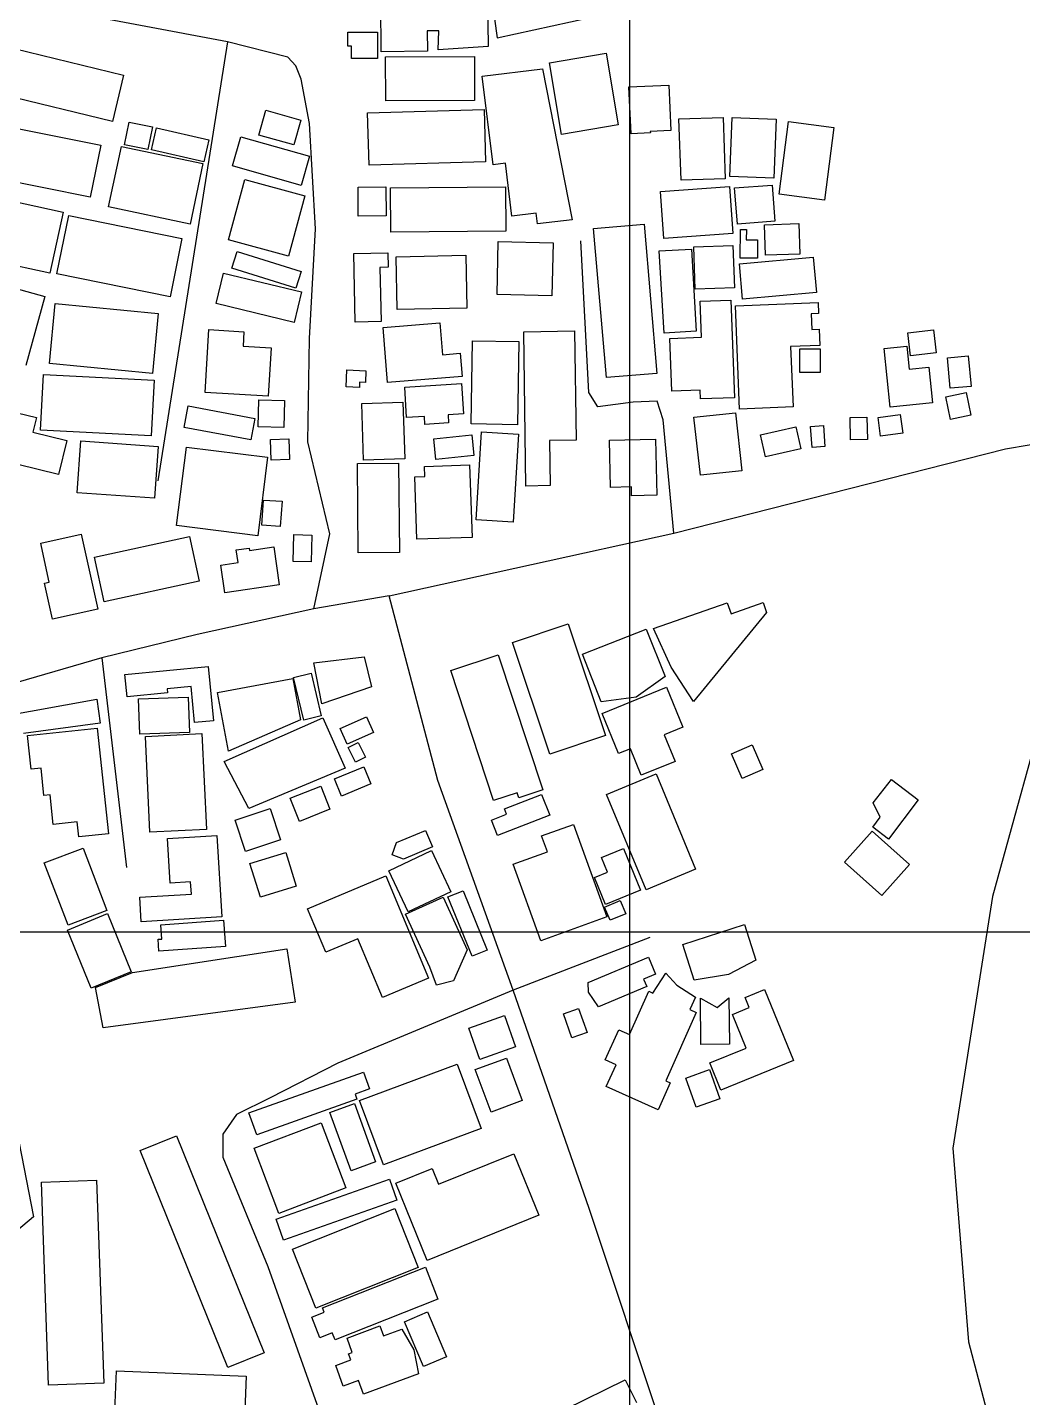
# Model space of a CAD drawing. Header units: metres. Extents: x 375284 to 378017, y 725251 to 730423.
# Drawn here: x 376480.4 to 376678, y 726907.6 to 727179.4 of the extents above; entities that cross this region are included whole.
import ezdxf

# ---------------------------------------------------------------- set-up
doc = ezdxf.new("R2010")
doc.units = ezdxf.units.M
for name, color, linetype in [('BUILDINGS', 7, 'Continuous'), ('GRID', 4, 'Continuous'), ('RIVERS', 5, 'Continuous'), ('ROADS', 8, 'Continuous')]:
    doc.layers.add(name, color=color, linetype=linetype)

msp = doc.modelspace()

# ---------------------------------------------------------------- linework, layer by layer
at = {"layer": 'BUILDINGS'}
for p, q in [((376572.35, 727186.98), (376573.71, 727177.34)), ((376571.75, 727184.8), (376571.92, 727175.64)), ((376550.68, 727174.61), (376550.57, 727183.96)), ((376573.71, 727177.34), (376591.91, 727181.33)), ((376562.1, 727178.77), (376559.82, 727178.74)), ((376559.82, 727178.74), (376559.86, 727174.73)), ((376562, 727174.99), (376562.1, 727178.77)), ((376544.07, 727178.48), (376549.97, 727178.48)), ((376544.07, 727175.72), (376544.07, 727178.48)), ((376549.97, 727178.48), (376549.97, 727173.26)), ((376477.82, 727175.23), (376499.54, 727169.93)), ((376544.81, 727175.72), (376544.07, 727175.72)), ((376544.81, 727173.26), (376544.81, 727175.72)), ((376549.97, 727173.26), (376544.81, 727173.26)), ((376559.86, 727174.73), (376550.68, 727174.61)), ((376551.52, 727173.57), (376569.18, 727173.64)), ((376551.57, 727164.87), (376551.52, 727173.57)), ((376571.92, 727175.64), (376562, 727174.99)), ((376569.18, 727173.64), (376569.21, 727164.93)), ((376584.07, 727172.43), (376595.31, 727174.33)), ((376595.31, 727174.33), (376597.72, 727160.09)), ((376570.75, 727169.75), (376582.69, 727171.19)), ((376582.69, 727171.19), (376588.58, 727141.28)), ((376586.49, 727158.19), (376584.07, 727172.43)), ((376499.54, 727169.93), (376497.3, 727160.78)), ((376572.92, 727152.18), (376570.75, 727169.75)), ((376599.86, 727167.62), (376607.77, 727167.99)), ((376607.77, 727167.99), (376608.2, 727158.98)), ((376497.3, 727160.78), (376475.58, 727166.08)), ((376600.31, 727158.31), (376599.86, 727167.62)), ((376526.4, 727158.05), (376527.79, 727163)), ((376527.79, 727163), (376534.69, 727161.05)), ((376547.98, 727162.5), (376571.13, 727163.14)), ((376548.27, 727152.09), (376547.98, 727162.5)), ((376569.21, 727164.93), (376551.57, 727164.87)), ((376571.13, 727163.14), (376571.41, 727152.73)), ((376471.92, 727160.68), (376494.99, 727156.05)), ((376499.72, 727156.12), (376500.62, 727160.64)), ((376500.62, 727160.64), (376505.28, 727159.71)), ((376505.28, 727159.71), (376504.38, 727155.19)), ((376534.69, 727161.05), (376533.31, 727156.12)), ((376597.72, 727160.09), (376586.49, 727158.19)), ((376609.79, 727161.27), (376618.53, 727161.57)), ((376610.21, 727149.09), (376609.79, 727161.27)), ((376618.53, 727161.57), (376618.94, 727149.39)), ((376619.86, 727149.85), (376620.32, 727161.57)), ((376620.32, 727161.57), (376629.09, 727161.24)), ((376629.09, 727161.24), (376628.65, 727149.52)), ((376629.65, 727146.35), (376631.52, 727160.75)), ((376631.52, 727160.75), (376640.52, 727159.59)), ((376640.52, 727159.59), (376638.65, 727145.18)), ((376505.08, 727155.12), (376506.07, 727159.49)), ((376506.07, 727159.49), (376516.45, 727157.14)), ((376516.45, 727157.14), (376515.46, 727152.77)), ((376521.16, 727151.98), (376522.79, 727157.73)), ((376522.79, 727157.73), (376536.42, 727153.85)), ((376533.31, 727156.12), (376526.4, 727158.05)), ((376604.11, 727158.5), (376600.31, 727158.31)), ((376608.2, 727158.98), (376604.1, 727158.79)), ((376604.1, 727158.79), (376604.11, 727158.5)), ((376494.99, 727156.05), (376492.92, 727145.72)), ((376496.56, 727143.81), (376499.09, 727155.82)), ((376499.09, 727155.82), (376515.29, 727152.41)), ((376504.38, 727155.19), (376499.72, 727156.12)), ((376515.46, 727152.77), (376505.08, 727155.12)), ((376515.29, 727152.41), (376512.75, 727140.38)), ((376534.77, 727148.09), (376521.16, 727151.98)), ((376536.42, 727153.85), (376534.77, 727148.09)), ((376571.41, 727152.73), (376548.27, 727152.09)), ((376575.32, 727152.49), (376572.92, 727152.18)), ((376576.63, 727141.98), (376575.32, 727152.49)), ((376492.92, 727145.72), (376469.85, 727150.35)), ((376520.33, 727137.28), (376523.62, 727149.26)), ((376523.62, 727149.26), (376535.53, 727145.99)), ((376618.94, 727149.39), (376610.21, 727149.09)), ((376628.65, 727149.52), (376619.86, 727149.85)), ((376467.89, 727147.02), (376487.53, 727142.76)), ((376535.53, 727145.99), (376532.24, 727134.01)), ((376546.08, 727147.72), (376551.6, 727147.77)), ((376546.13, 727141.98), (376546.08, 727147.72)), ((376551.6, 727147.77), (376551.65, 727142.02)), ((376552.5, 727147.61), (376575.35, 727147.8)), ((376552.57, 727138.79), (376552.5, 727147.61)), ((376575.35, 727147.8), (376575.41, 727138.97)), ((376606.09, 727146.87), (376619.83, 727147.88)), ((376606.78, 727137.56), (376606.09, 727146.87)), ((376619.83, 727147.88), (376620.51, 727138.57)), ((376620.84, 727147.58), (376628.3, 727148.14)), ((376621.38, 727140.41), (376620.84, 727147.58)), ((376628.3, 727148.14), (376628.84, 727140.97)), ((376638.65, 727145.18), (376629.65, 727146.35)), ((376512.75, 727140.38), (376496.56, 727143.81)), ((376487.53, 727142.76), (376484.9, 727130.65)), ((376486.3, 727130.56), (376488.64, 727142.09)), ((376488.64, 727142.09), (376511.1, 727137.54)), ((376551.65, 727142.02), (376546.13, 727141.98)), ((376581.41, 727142.57), (376576.63, 727141.98)), ((376581.68, 727140.43), (376581.41, 727142.57)), ((376588.58, 727141.28), (376581.68, 727140.43)), ((376628.84, 727140.97), (376621.38, 727140.41)), ((376575.41, 727138.97), (376552.57, 727138.79)), ((376592.85, 727139.56), (376602.89, 727140.41)), ((376595.37, 727109.94), (376592.85, 727139.56)), ((376602.89, 727140.41), (376605.41, 727110.79)), ((376620.51, 727138.57), (376606.78, 727137.56)), ((376621.96, 727133.67), (376621.99, 727139.35)), ((376621.99, 727139.35), (376623.17, 727139.34)), ((376623.17, 727139.34), (376623.15, 727137.27)), ((376626.78, 727140.26), (376633.59, 727140.51)), ((376626.99, 727134.22), (376626.78, 727140.26)), ((376633.59, 727140.51), (376633.8, 727134.47)), ((376511.1, 727137.54), (376508.78, 727126)), ((376532.24, 727134.01), (376520.33, 727137.28)), ((376573.68, 727126.46), (376573.92, 727136.94)), ((376573.92, 727136.94), (376584.79, 727136.68)), ((376584.79, 727136.68), (376584.53, 727126.2)), ((376605.87, 727135.07), (376612.25, 727135.44)), ((376612.25, 727135.44), (376613.21, 727119.13)), ((376612.71, 727135.89), (376620.5, 727136.19)), ((376613.03, 727127.48), (376612.71, 727135.89)), ((376620.5, 727136.19), (376620.82, 727127.78)), ((376623.15, 727137.27), (376625.37, 727137.26)), ((376625.37, 727137.26), (376625.35, 727133.65)), ((376484.9, 727130.65), (376465.26, 727134.91)), ((376521, 727131.68), (376522.05, 727135)), ((376522.05, 727135), (376534.77, 727131.01)), ((376545.22, 727134.55), (376552.01, 727134.7)), ((376545.52, 727120.95), (376545.22, 727134.55)), ((376552.01, 727134.7), (376552.08, 727131.85)), ((376553.62, 727133.92), (376567.47, 727134.21)), ((376553.85, 727123.43), (376553.62, 727133.92)), ((376567.47, 727134.21), (376567.69, 727123.73)), ((376606.83, 727118.76), (376605.87, 727135.07)), ((376621.77, 727132.54), (376636.44, 727133.87)), ((376622.41, 727125.52), (376621.77, 727132.54)), ((376625.35, 727133.65), (376621.96, 727133.67)), ((376633.8, 727134.47), (376626.99, 727134.22)), ((376636.44, 727133.87), (376637.08, 727126.86)), ((376508.78, 727126), (376486.3, 727130.56)), ((376517.94, 727124.63), (376519.4, 727130.67)), ((376519.4, 727130.67), (376534.85, 727126.94)), ((376533.74, 727127.69), (376521, 727131.68)), ((376534.77, 727131.01), (376533.74, 727127.69)), ((376552.08, 727131.85), (376550.41, 727131.8)), ((376550.41, 727131.8), (376550.65, 727121.06)), ((376476.78, 727128.03), (376483.92, 727126.05)), ((376620.82, 727127.78), (376613.03, 727127.48)), ((376483.92, 727126.05), (376480.15, 727112.37)), ((376484.82, 727112.72), (376485.96, 727124.62)), ((376485.96, 727124.62), (376506.41, 727122.68)), ((376533.39, 727120.9), (376517.94, 727124.63)), ((376534.85, 727126.94), (376533.39, 727120.9)), ((376584.53, 727126.2), (376573.68, 727126.46)), ((376614.01, 727125.11), (376620.1, 727125.33)), ((376614.28, 727117.94), (376614.01, 727125.11)), ((376620.1, 727125.33), (376620.8, 727105.96)), ((376620.99, 727124.17), (376637.42, 727124.84)), ((376637.08, 727126.86), (376622.41, 727125.52)), ((376637.42, 727124.84), (376637.51, 727122.64)), ((376506.41, 727122.68), (376505.28, 727110.78)), ((376567.69, 727123.73), (376553.85, 727123.43)), ((376621.83, 727103.72), (376620.99, 727124.17)), ((376637.51, 727122.64), (376636.04, 727122.58)), ((376636.04, 727122.58), (376636.16, 727119.52)), ((376515.72, 727107.01), (376516.47, 727119.48)), ((376516.47, 727119.48), (376523.41, 727119.06)), ((376523.41, 727119.06), (376523.24, 727116.18)), ((376550.65, 727121.06), (376545.52, 727120.95)), ((376551.06, 727119.87), (376562.33, 727120.79)), ((376551.94, 727108.97), (376551.06, 727119.87)), ((376562.33, 727120.79), (376562.85, 727114.49)), ((376578.97, 727119.06), (376589.07, 727119.21)), ((376579.41, 727088.44), (376578.97, 727119.06)), ((376589.07, 727119.21), (376589.4, 727097.57)), ((376613.21, 727119.13), (376606.83, 727118.76)), ((376636.16, 727119.52), (376637.63, 727119.59)), ((376637.63, 727119.59), (376637.76, 727116.34)), ((376655.24, 727118.85), (376660.33, 727119.43)), ((376655.76, 727114.27), (376655.24, 727118.85)), ((376660.33, 727119.43), (376660.84, 727114.84)), ((376523.24, 727116.18), (376528.8, 727115.86)), ((376568.51, 727100.77), (376568.78, 727117.24)), ((376568.78, 727117.24), (376578.03, 727117.08)), ((376578.03, 727117.08), (376577.76, 727100.61)), ((376608, 727117.72), (376614.28, 727117.94)), ((376608.38, 727107.26), (376608, 727117.72)), ((376637.76, 727116.34), (376631.96, 727116.1)), ((376631.96, 727116.1), (376632.45, 727104.16)), ((376650.5, 727115.71), (376655, 727116.17)), ((376655, 727116.17), (376655.46, 727111.61)), ((376528.8, 727115.86), (376528.23, 727106.27)), ((376562.85, 727114.49), (376566.35, 727114.77)), ((376566.35, 727114.77), (376566.72, 727110.17)), ((376633.76, 727110.96), (376633.76, 727115.67)), ((376633.76, 727115.67), (376637.82, 727115.67)), ((376637.82, 727115.67), (376637.82, 727110.96)), ((376651.68, 727104.1), (376650.5, 727115.71)), ((376660.84, 727114.84), (376655.76, 727114.27)), ((376663.09, 727113.88), (376667.23, 727114.24)), ((376663.63, 727107.84), (376663.09, 727113.88)), ((376667.23, 727114.24), (376667.78, 727108.21)), ((376505.28, 727110.78), (376484.82, 727112.72)), ((376543.69, 727108.1), (376543.82, 727111.47)), ((376543.82, 727111.47), (376547.65, 727111.32)), ((376547.65, 727111.32), (376547.56, 727109.01)), ((376605.41, 727110.79), (376595.37, 727109.94)), ((376637.82, 727110.96), (376633.76, 727110.96)), ((376655.46, 727111.61), (376659.4, 727112.02)), ((376659.4, 727112.02), (376660.13, 727104.97)), ((376483.07, 727099.52), (376483.64, 727110.59)), ((376483.64, 727110.59), (376505.58, 727109.47)), ((376505.58, 727109.47), (376505.03, 727098.4)), ((376546.34, 727108), (376543.69, 727108.1)), ((376546.38, 727109.06), (376546.34, 727108)), ((376547.56, 727109.01), (376546.38, 727109.06)), ((376566.72, 727110.17), (376551.94, 727108.97)), ((376555.34, 727108.05), (376566.64, 727108.77)), ((376555.71, 727102.03), (376555.34, 727108.05)), ((376566.64, 727108.77), (376567.02, 727102.75)), ((376667.78, 727108.21), (376663.63, 727107.84)), ((376528.23, 727106.27), (376515.72, 727107.01)), ((376526.26, 727100.21), (376526.41, 727105.55)), ((376526.41, 727105.55), (376531.49, 727105.4)), ((376531.49, 727105.4), (376531.33, 727100.06)), ((376614.01, 727107.47), (376608.38, 727107.26)), ((376614.08, 727105.72), (376614.01, 727107.47)), ((376620.8, 727105.96), (376614.08, 727105.72)), ((376662.76, 727106.11), (376666.79, 727106.97)), ((376663.71, 727101.63), (376662.76, 727106.11)), ((376666.79, 727106.97), (376667.74, 727102.48)), ((376476.51, 727103.42), (376482.26, 727102.01)), ((376511.55, 727100.06), (376512.34, 727104.32)), ((376512.34, 727104.32), (376525.59, 727101.85)), ((376546.83, 727104.84), (376555, 727105.1)), ((376547.18, 727093.56), (376546.83, 727104.84)), ((376555, 727105.1), (376555.37, 727093.82)), ((376567.02, 727102.75), (376563.94, 727102.55)), ((376563.94, 727102.55), (376564.04, 727100.95)), ((376612.77, 727102.08), (376620.99, 727102.97)), ((376620.99, 727102.97), (376622.25, 727091.48)), ((376632.45, 727104.16), (376621.83, 727103.72)), ((376649.32, 727102.04), (376653.72, 727102.64)), ((376660.13, 727104.97), (376651.68, 727104.1)), ((376653.72, 727102.64), (376654.23, 727098.93)), ((376482.26, 727102.01), (376481.55, 727099.13)), ((376524.8, 727097.6), (376511.55, 727100.06)), ((376525.59, 727101.85), (376524.8, 727097.6)), ((376531.33, 727100.06), (376526.26, 727100.21)), ((376559.26, 727102.26), (376555.71, 727102.03)), ((376559.36, 727100.65), (376559.26, 727102.26)), ((376564.04, 727100.95), (376559.36, 727100.65)), ((376577.76, 727100.61), (376568.51, 727100.77)), ((376614.03, 727090.58), (376612.77, 727102.08)), ((376625.99, 727098.61), (376633, 727100.17)), ((376633, 727100.17), (376633.98, 727095.8)), ((376635.92, 727100.28), (376638.45, 727100.47)), ((376636.23, 727096.09), (376635.92, 727100.28)), ((376638.45, 727100.47), (376638.77, 727096.27)), ((376643.74, 727102.04), (376647.11, 727102.1)), ((376643.81, 727097.62), (376643.74, 727102.04)), ((376647.11, 727102.1), (376647.19, 727097.67)), ((376649.82, 727098.33), (376649.32, 727102.04)), ((376667.74, 727102.48), (376663.71, 727101.63)), ((376481.55, 727099.13), (376488.28, 727097.47)), ((376505.03, 727098.4), (376483.07, 727099.52)), ((376488.28, 727097.47), (376486.63, 727090.7)), ((376490.29, 727087.12), (376491.03, 727097.38)), ((376491.03, 727097.38), (376506.41, 727096.26)), ((376528.69, 727097.67), (376532.34, 727097.79)), ((376528.82, 727093.57), (376528.69, 727097.67)), ((376532.34, 727097.79), (376532.48, 727093.68)), ((376561.12, 727097.83), (376568.66, 727098.61)), ((376561.55, 727093.71), (376561.12, 727097.83)), ((376568.66, 727098.61), (376569.09, 727094.49)), ((376569.54, 727081.74), (376570.6, 727099.21)), ((376570.6, 727099.21), (376577.95, 727098.76)), ((376577.95, 727098.76), (376576.89, 727081.29)), ((376589.4, 727097.57), (376584.11, 727097.49)), ((376584.11, 727097.49), (376584.24, 727088.52)), ((376596.02, 727097.53), (376605.16, 727097.72)), ((376596.21, 727088.16), (376596.02, 727097.53)), ((376605.16, 727097.72), (376605.39, 727086.61)), ((376626.95, 727094.25), (376625.99, 727098.61)), ((376647.19, 727097.67), (376643.81, 727097.62)), ((376654.23, 727098.93), (376649.82, 727098.33)), ((376506.41, 727096.26), (376505.66, 727086)), ((376510.06, 727080.6), (376512.01, 727096.18)), ((376512.01, 727096.18), (376528.13, 727094.17)), ((376569.09, 727094.49), (376561.55, 727093.71)), ((376633.98, 727095.8), (376626.95, 727094.25)), ((376638.77, 727096.27), (376636.23, 727096.09)), ((376486.63, 727090.7), (376474.14, 727093.79)), ((376528.13, 727094.17), (376526.18, 727078.58)), ((376532.48, 727093.68), (376528.82, 727093.57)), ((376545.97, 727092.9), (376554.14, 727092.98)), ((376546.13, 727075.16), (376545.97, 727092.9)), ((376555.37, 727093.82), (376547.18, 727093.56)), ((376554.14, 727092.98), (376554.3, 727075.24)), ((376559.29, 727092.34), (376568.21, 727092.64)), ((376559.36, 727090.36), (376559.29, 727092.34)), ((376568.21, 727092.64), (376568.7, 727078.25)), ((376557.35, 727090.29), (376559.36, 727090.36)), ((376557.77, 727077.88), (376557.35, 727090.29)), ((376622.25, 727091.48), (376614.03, 727090.58)), ((376505.66, 727086), (376490.29, 727087.12)), ((376584.24, 727088.52), (376579.41, 727088.44)), ((376600.35, 727088.25), (376596.21, 727088.16)), ((376600.38, 727086.5), (376600.35, 727088.25)), ((376605.39, 727086.61), (376600.38, 727086.5)), ((376526.97, 727080.65), (376527.31, 727085.66)), ((376527.31, 727085.66), (376530.99, 727085.42)), ((376530.99, 727085.42), (376530.65, 727080.41)), ((376576.89, 727081.29), (376569.54, 727081.74)), ((376483.09, 727077.12), (376491.11, 727078.9)), ((376491.11, 727078.9), (376494.4, 727064.04)), ((376493.73, 727074.31), (376512.61, 727078.42)), ((376526.18, 727078.58), (376510.06, 727080.6)), ((376512.61, 727078.42), (376514.53, 727069.56)), ((376530.65, 727080.41), (376526.97, 727080.65)), ((376533.2, 727073.49), (376533.36, 727078.79)), ((376533.36, 727078.79), (376536.92, 727078.69)), ((376536.92, 727078.69), (376536.76, 727073.39)), ((376568.7, 727078.25), (376557.77, 727077.88)), ((376483.24, 727076.44), (376483.09, 727077.12)), ((376484.79, 727069.39), (376483.24, 727076.44)), ((376521.89, 727075.77), (376524.44, 727076.14)), ((376522.26, 727073.27), (376521.89, 727075.77)), ((376524.44, 727076.14), (376524.51, 727075.66)), ((376524.51, 727075.66), (376529.34, 727076.37)), ((376529.34, 727076.37), (376530.44, 727068.82)), ((376495.65, 727065.46), (376493.73, 727074.31)), ((376518.82, 727072.77), (376522.26, 727073.27)), ((376519.63, 727067.23), (376518.82, 727072.77)), ((376536.76, 727073.39), (376533.2, 727073.49)), ((376554.3, 727075.24), (376546.13, 727075.16)), ((376483.82, 727069.18), (376484.79, 727069.39)), ((376485.4, 727062.05), (376483.82, 727069.18)), ((376514.53, 727069.56), (376495.65, 727065.46)), ((376530.44, 727068.82), (376519.63, 727067.23)), ((376604.76, 727060.17), (376619.36, 727065.29)), ((376619.36, 727065.29), (376620.14, 727063.1)), ((376620.14, 727063.1), (376626.47, 727065.32)), ((376626.47, 727065.32), (376627.16, 727063.34)), ((376494.4, 727064.04), (376485.4, 727062.05)), ((376627.16, 727063.34), (376612.64, 727045.7)), ((376576.73, 727057.37), (376587.78, 727061.07)), ((376587.78, 727061.07), (376595.17, 727038.96)), ((376590.61, 727055.05), (376603.3, 727060.06)), ((376603.3, 727060.06), (376607.02, 727050.62)), ((376608.22, 727052.52), (376604.76, 727060.17)), ((376584.12, 727035.27), (376576.73, 727057.37)), ((376537.28, 727053.37), (376547.27, 727054.58)), ((376547.27, 727054.58), (376548.73, 727048.58)), ((376564.48, 727051.85), (376573.91, 727054.95)), ((376573.91, 727054.95), (376582.75, 727028.14)), ((376594.33, 727045.61), (376590.61, 727055.05)), ((376499.79, 727051.04), (376516.35, 727052.63)), ((376500.23, 727046.6), (376499.79, 727051.04)), ((376516.35, 727052.63), (376517.38, 727041.88)), ((376533.28, 727050.46), (376536.75, 727051.29)), ((376536.75, 727051.29), (376538.77, 727042.85)), ((376538.91, 727045.2), (376537.28, 727053.37)), ((376572.99, 727026.02), (376564.48, 727051.85)), ((376612.64, 727045.7), (376608.22, 727052.52)), ((376512.92, 727048.64), (376508.2, 727048.2)), ((376508.2, 727048.2), (376508.28, 727047.38)), ((376513.61, 727041.51), (376512.92, 727048.64)), ((376518.21, 727047.48), (376533.13, 727050.28)), ((376533.13, 727050.28), (376534.67, 727042.08)), ((376535.29, 727042.02), (376533.28, 727050.46)), ((376548.73, 727048.58), (376538.91, 727045.2)), ((376594.53, 727043.3), (376607.33, 727048.52)), ((376607.02, 727050.62), (376601.28, 727046.55)), ((376607.33, 727048.52), (376610.57, 727040.58)), ((376474.77, 727042.62), (376494.25, 727046.13)), ((376494.25, 727046.13), (376494.91, 727041.41)), ((376508.28, 727047.38), (376500.23, 727046.6)), ((376502.52, 727046.25), (376512.37, 727046.55)), ((376502.73, 727039.24), (376502.52, 727046.25)), ((376512.37, 727046.55), (376512.6, 727039.53)), ((376520.33, 727035.84), (376518.21, 727047.48)), ((376601.28, 727046.55), (376594.33, 727045.61)), ((376538.77, 727042.85), (376535.29, 727042.02)), ((376597.77, 727035.36), (376594.53, 727043.3)), ((376494.91, 727041.41), (376479.68, 727039.31)), ((376480.45, 727038.94), (376494.32, 727040.42)), ((376494.32, 727040.42), (376496.56, 727019.44)), ((376517.38, 727041.88), (376513.61, 727041.51)), ((376519.48, 727033.78), (376539.1, 727042.44)), ((376534.67, 727042.08), (376520.33, 727035.84)), ((376539.1, 727042.44), (376543.5, 727032.48)), ((376542.54, 727040.31), (376547.76, 727042.66)), ((376543.93, 727037.21), (376542.54, 727040.31)), ((376547.76, 727042.66), (376549.15, 727039.57)), ((376610.57, 727040.58), (376606.88, 727039.07)), ((376481.16, 727032.24), (376480.45, 727038.94)), ((376512.6, 727039.53), (376502.73, 727039.24)), ((376503.87, 727038.78), (376515.08, 727039.31)), ((376504.77, 727019.75), (376503.87, 727038.78)), ((376515.08, 727039.31), (376515.97, 727020.27)), ((376549.15, 727039.57), (376543.93, 727037.21)), ((376544.12, 727036.57), (376546.11, 727037.54)), ((376546.11, 727037.54), (376547.55, 727034.63)), ((376595.17, 727038.96), (376584.12, 727035.27)), ((376606.88, 727039.07), (376609.03, 727033.82)), ((376545.56, 727033.65), (376544.12, 727036.57)), ((376547.55, 727034.63), (376545.56, 727033.65)), ((376600.15, 727036.33), (376597.77, 727035.36)), ((376602.3, 727031.07), (376600.15, 727036.33)), ((376620.21, 727035.28), (376624.35, 727037.07)), ((376622.31, 727030.4), (376620.21, 727035.28)), ((376624.35, 727037.07), (376626.45, 727032.2)), ((376483.14, 727032.45), (376481.16, 727032.24)), ((376483.71, 727027.07), (376483.14, 727032.45)), ((376524.39, 727024.49), (376519.48, 727033.78)), ((376543.5, 727032.48), (376524.39, 727024.49)), ((376541.38, 727030.35), (376547.24, 727032.73)), ((376547.24, 727032.73), (376548.63, 727029.33)), ((376609.03, 727033.82), (376602.3, 727031.07)), ((376626.45, 727032.2), (376622.31, 727030.4)), ((376542.78, 727026.93), (376541.38, 727030.35)), ((376548.63, 727029.33), (376542.78, 727026.93)), ((376595.42, 727027.24), (376605.24, 727031.32)), ((376605.24, 727031.32), (376613.07, 727012.43)), ((376648.37, 727025.56), (376651.96, 727030.2)), ((376651.96, 727030.2), (376657.27, 727026.17)), ((376484.96, 727027.2), (376483.71, 727027.07)), ((376485.58, 727021.27), (376484.96, 727027.2)), ((376532.61, 727026.5), (376538.66, 727028.89)), ((376534.43, 727021.91), (376532.61, 727026.5)), ((376538.66, 727028.89), (376540.47, 727024.3)), ((376577.65, 727027.56), (376572.99, 727026.02)), ((376575.15, 727024.39), (376582.51, 727027.25)), ((376577.99, 727026.56), (376577.65, 727027.56)), ((376582.75, 727028.14), (376577.99, 727026.56)), ((376582.51, 727027.25), (376584.12, 727023.14)), ((376603.25, 727008.35), (376595.42, 727027.24)), ((376521.67, 727022.17), (376528.65, 727024.45)), ((376528.65, 727024.45), (376530.69, 727018.23)), ((376540.47, 727024.3), (376534.43, 727021.91)), ((376575.56, 727023.31), (376575.15, 727024.39)), ((376649.75, 727022.73), (376648.37, 727025.56)), ((376657.27, 727026.17), (376651.35, 727018.37)), ((376490.35, 727021.79), (376485.58, 727021.27)), ((376490.67, 727018.82), (376490.35, 727021.79)), ((376523.71, 727015.95), (376521.67, 727022.17)), ((376572.59, 727022.15), (376575.56, 727023.31)), ((376573.78, 727019.11), (376572.59, 727022.15)), ((376584.12, 727023.14), (376573.78, 727019.11)), ((376582.51, 727019.03), (376588.82, 727021.32)), ((376588.82, 727021.32), (376595.46, 727002.95)), ((376648.24, 727020.73), (376649.75, 727022.73)), ((376496.56, 727019.44), (376490.67, 727018.82)), ((376515.97, 727020.27), (376504.77, 727019.75)), ((376508.24, 727018.48), (376518.04, 727019.09)), ((376508.79, 727009.67), (376508.24, 727018.48)), ((376518.04, 727019.09), (376519.04, 727002.95)), ((376530.69, 727018.23), (376523.71, 727015.95)), ((376553.73, 727017.7), (376559.44, 727020.12)), ((376559.44, 727020.12), (376560.84, 727016.83)), ((376583.66, 727015.85), (376582.51, 727019.03)), ((376642.65, 727013.84), (376648.16, 727019.97)), ((376648.16, 727019.97), (376655.54, 727013.33)), ((376651.35, 727018.37), (376648.24, 727020.73)), ((376483.79, 727013.7), (376491.5, 727016.62)), ((376491.5, 727016.62), (376496.2, 727004.24)), ((376524.62, 727013.55), (376531.75, 727015.76)), ((376531.75, 727015.76), (376533.81, 727009.07)), ((376552.17, 727012.13), (376560.68, 727016.13)), ((376552.84, 727015.27), (376553.73, 727017.7)), ((376560.84, 727016.83), (376555.13, 727014.41)), ((376560.68, 727016.13), (376564.5, 727007.96)), ((376576.88, 727013.41), (376583.66, 727015.85)), ((376594.38, 727014.73), (376598.78, 727016.53)), ((376598.78, 727016.53), (376602.18, 727008.29)), ((376488.5, 727001.3), (376483.79, 727013.7)), ((376526.69, 727006.86), (376524.62, 727013.55)), ((376555.13, 727014.41), (376552.84, 727015.27)), ((376582.38, 726998.22), (376576.88, 727013.41)), ((376595.57, 727011.81), (376594.38, 727014.73)), ((376650.04, 727007.21), (376642.65, 727013.84)), ((376655.54, 727013.33), (376650.04, 727007.21)), ((376536.04, 727004.58), (376551.6, 727011.09)), ((376551.6, 727011.09), (376560.09, 726990.78)), ((376556, 727003.97), (376552.17, 727012.13)), ((376593, 727010.75), (376595.57, 727011.81)), ((376595.2, 727005.42), (376593, 727010.75)), ((376613.07, 727012.43), (376603.25, 727008.35)), ((376502.74, 727006.84), (376513.01, 727007.48)), ((376512.85, 727009.93), (376508.79, 727009.67)), ((376513.01, 727007.48), (376512.85, 727009.93)), ((376533.81, 727009.07), (376526.69, 727006.86)), ((376564.5, 727007.96), (376556, 727003.97)), ((376563.93, 727006.91), (376566.92, 727008.13)), ((376566.92, 727008.13), (376571.7, 726996.38)), ((376602.18, 727008.29), (376595.2, 727005.42)), ((376503.05, 727001.95), (376502.74, 727006.84)), ((376555.5, 727003.49), (376562.96, 727006.9)), ((376562.96, 727006.9), (376567.74, 726996.4)), ((376568.7, 726995.15), (376563.93, 727006.91)), ((376595.03, 727004.89), (376598.11, 727006.2)), ((376596.14, 727002.28), (376595.03, 727004.89)), ((376598.11, 727006.2), (376599.21, 727003.58)), ((376488.38, 727000.34), (376496.33, 727003.6)), ((376496.2, 727004.24), (376488.5, 727001.3)), ((376496.33, 727003.6), (376501.07, 726992.07)), ((376519.04, 727002.95), (376503.05, 727001.95)), ((376506.93, 727001.38), (376519.4, 727002.28)), ((376519.4, 727002.28), (376519.77, 726997.11)), ((376539.66, 726995.93), (376536.04, 727004.58)), ((376560.3, 726992.99), (376555.5, 727003.49)), ((376595.46, 727002.95), (376582.38, 726998.22)), ((376599.21, 727003.58), (376596.14, 727002.28)), ((376493.12, 726988.8), (376488.38, 727000.34)), ((376507.13, 726998.57), (376506.93, 727001.38)), ((376610.54, 726997.51), (376622.78, 727001.46)), ((376622.78, 727001.46), (376625.07, 726994.37)), ((376501.33, 726991.9), (376531.93, 726996.62)), ((376506.37, 726998.52), (376507.13, 726998.57)), ((376506.54, 726996.17), (376506.37, 726998.52)), ((376519.77, 726997.11), (376506.54, 726996.17)), ((376531.93, 726996.62), (376533.57, 726986.02)), ((376546.04, 726998.59), (376539.66, 726995.93)), ((376550.9, 726986.95), (376546.04, 726998.59)), ((376612.83, 726990.41), (376610.54, 726997.51)), ((376567.74, 726996.4), (376565.01, 726990.3)), ((376571.7, 726996.38), (376568.7, 726995.15)), ((376591.78, 726989.94), (376603.73, 726995)), ((376603.73, 726995), (376605.16, 726991.61)), ((376625.07, 726994.37), (376619.64, 726991.53)), ((376501.07, 726992.07), (376493.12, 726988.8)), ((376493.98, 726988.92), (376501.33, 726991.9)), ((376561.68, 726989.44), (376560.3, 726992.99)), ((376605.16, 726991.61), (376602.75, 726990.59)), ((376604.59, 726987.84), (376607.17, 726991.77)), ((376607.17, 726991.77), (376609.34, 726989.44)), ((376619.64, 726991.53), (376612.83, 726990.41)), ((376495.48, 726980.94), (376493.98, 726988.92)), ((376560.09, 726990.78), (376550.9, 726986.95)), ((376565.01, 726990.3), (376561.68, 726989.44)), ((376591.8, 726988.03), (376591.78, 726989.94)), ((376603.38, 726989.14), (376593.82, 726985.11)), ((376602.75, 726990.59), (376603.38, 726989.14)), ((376609.34, 726989.44), (376613.05, 726987.06)), ((376622.93, 726986.99), (376626.78, 726988.54)), ((376626.78, 726988.54), (376632.49, 726974.44)), ((376473.12, 726987.06), (376481.64, 726943.47)), ((376533.57, 726986.02), (376495.48, 726980.94)), ((376593.82, 726985.11), (376591.8, 726988.03)), ((376599.96, 726979.61), (376603.8, 726988.2)), ((376603.8, 726988.2), (376604.59, 726987.84)), ((376613.05, 726987.06), (376611.93, 726984.57)), ((376614.04, 726986.83), (376617.4, 726985)), ((376614.12, 726977.64), (376614.04, 726986.83)), ((376617.4, 726985), (376619.71, 726986.87)), ((376619.71, 726986.87), (376619.79, 726977.7)), ((376623.74, 726984.97), (376622.93, 726986.99)), ((376568.08, 726980.89), (376575.16, 726983.39)), ((376575.16, 726983.39), (376577.36, 726977.17)), ((376586.86, 726983.76), (376589.86, 726984.81)), ((376588.54, 726978.99), (376586.86, 726983.76)), ((376589.86, 726984.81), (376591.54, 726980.04)), ((376613.21, 726983.99), (376607.15, 726970.45)), ((376611.93, 726984.57), (376613.21, 726983.99)), ((376620.43, 726983.62), (376623.74, 726984.97)), ((376623.15, 726976.92), (376620.43, 726983.62)), ((376570.28, 726974.66), (376568.08, 726980.89)), ((376595.16, 726974.59), (376597.83, 726980.57)), ((376597.83, 726980.57), (376599.96, 726979.61)), ((376591.54, 726980.04), (376588.54, 726978.99)), ((376619.79, 726977.7), (376614.12, 726977.64)), ((376569.36, 726972.67), (376575.53, 726974.96)), ((376577.36, 726977.17), (376570.28, 726974.66)), ((376575.53, 726974.96), (376578.66, 726966.53)), ((376615.9, 726974), (376623.15, 726976.92)), ((376524.42, 726964.1), (376547.19, 726972.16)), ((376546.35, 726966.53), (376565.75, 726973.76)), ((376547.19, 726972.16), (376548.37, 726968.82)), ((376565.75, 726973.76), (376570.52, 726960.99)), ((376572.49, 726964.23), (376569.36, 726972.67)), ((376597.29, 726973.64), (376595.16, 726974.59)), ((376595.35, 726969.29), (376597.29, 726973.64)), ((376611.14, 726970.96), (376615.82, 726972.66)), ((376615.82, 726972.66), (376617.92, 726966.87)), ((376618.08, 726968.61), (376615.9, 726974)), ((376632.49, 726974.44), (376618.08, 726968.61)), ((376605.66, 726964.69), (376595.35, 726969.29)), ((376608.05, 726970.04), (376605.66, 726964.69)), ((376607.15, 726970.45), (376608.05, 726970.04)), ((376613.23, 726965.18), (376611.14, 726970.96)), ((376545.85, 726966.77), (376525.97, 726959.74)), ((376548.37, 726968.82), (376545.48, 726967.79)), ((376545.48, 726967.79), (376545.85, 726966.77)), ((376617.92, 726966.87), (376613.23, 726965.18)), ((376525.97, 726959.74), (376524.42, 726964.1)), ((376540.5, 726964.17), (376545.37, 726965.93)), ((376544.69, 726952.6), (376540.5, 726964.17)), ((376545.37, 726965.93), (376549.55, 726954.36)), ((376551.11, 726953.75), (376546.35, 726966.53)), ((376578.66, 726966.53), (376572.49, 726964.23)), ((376525.44, 726957.05), (376538.75, 726962.12)), ((376538.75, 726962.12), (376543.67, 726949.2)), ((376502.82, 726956.6), (376510.06, 726959.51)), ((376510.06, 726959.51), (376527.44, 726916.47)), ((376570.52, 726960.99), (376551.11, 726953.75)), ((376520.2, 726913.54), (376502.82, 726956.6)), ((376530.37, 726944.13), (376525.44, 726957.05)), ((376562.02, 726949.93), (376577.01, 726955.98)), ((376577.01, 726955.98), (376581.95, 726943.76)), ((376549.55, 726954.36), (376544.69, 726952.6)), ((376553.58, 726950.15), (376560.76, 726953.05)), ((376560.76, 726953.05), (376562.02, 726949.93)), ((376483.21, 726950.31), (376494.16, 726950.7)), ((376484.63, 726910.08), (376483.21, 726950.31)), ((376494.16, 726950.7), (376495.59, 726910.47)), ((376529.8, 726942.99), (376552.32, 726950.92)), ((376552.32, 726950.92), (376553.78, 726946.75)), ((376543.67, 726949.2), (376530.37, 726944.13)), ((376559.78, 726934.8), (376553.58, 726950.15)), ((376553.78, 726946.75), (376531.28, 726938.81)), ((376533.06, 726937.04), (376553.36, 726945.1)), ((376553.36, 726945.1), (376558.01, 726933.37)), ((376481.64, 726943.47), (376477, 726939.58)), ((376531.28, 726938.81), (376529.8, 726942.99)), ((376581.95, 726943.76), (376559.78, 726934.8)), ((376537.71, 726925.31), (376533.06, 726937.04)), ((376558.01, 726933.37), (376537.71, 726925.31)), ((376539, 726925.41), (376559.44, 726933.46)), ((376559.44, 726933.46), (376561.94, 726927.11)), ((376561.94, 726927.11), (376541.51, 726919.05)), ((376536.88, 726923.56), (376539.35, 726924.53)), ((376538.5, 726919.46), (376536.88, 726923.56)), ((376539.35, 726924.53), (376539, 726925.41)), ((376555.29, 726922.62), (376559.85, 726924.58)), ((376559.85, 726924.58), (376563.66, 726915.69)), ((376540.96, 726920.43), (376538.5, 726919.46)), ((376541.51, 726919.05), (376540.96, 726920.43)), ((376543.89, 726919.4), (376550.41, 726921.82)), ((376550.41, 726921.82), (376551.15, 726919.85)), ((376551.15, 726919.85), (376554.79, 726921.19)), ((376554.79, 726921.19), (376557.17, 726917.1)), ((376559.09, 726913.73), (376555.29, 726922.62)), ((376544.93, 726916.57), (376543.89, 726919.4)), ((376527.44, 726916.47), (376520.2, 726913.54)), ((376541.65, 726913.97), (376544.66, 726915.09)), ((376544.21, 726916.3), (376544.93, 726916.57)), ((376544.66, 726915.09), (376544.21, 726916.3)), ((376557.17, 726917.1), (376558.06, 726912.33)), ((376563.66, 726915.69), (376559.09, 726913.73)), ((376497.68, 726901.81), (376498.12, 726912.93)), ((376498.12, 726912.93), (376523.87, 726911.87)), ((376543.15, 726909.89), (376541.65, 726913.97)), ((376558.06, 726912.33), (376547.16, 726908.3)), ((376495.59, 726910.47), (376484.63, 726910.08)), ((376523.87, 726911.87), (376523.43, 726900.76)), ((376546.16, 726911.01), (376543.15, 726909.89)), ((376547.16, 726908.3), (376546.16, 726911.01)), ((376587.25, 726905.32), (376599.11, 726911.13)), ((376599.11, 726911.13), (376601.33, 726906.63))]:
    msp.add_line(p, q, dxfattribs=at)
at = {"layer": 'GRID'}
for p, q in [((376600, 726600), (376600, 728000)), ((376000, 727000), (377400, 727000))]:
    msp.add_line(p, q, dxfattribs=at)
at = {"layer": 'RIVERS'}
for p, q in [((376692.56, 727081.61), (376672.04, 727007.01)), ((376672.04, 727007.01), (376664.16, 726957.05)), ((376664.16, 726957.05), (376667.25, 726918.63)), ((376667.25, 726918.63), (376676.81, 726882.8))]:
    msp.add_line(p, q, dxfattribs=at)
at = {"layer": 'ROADS'}
for p, q in [((376520.14, 727176.57), (376485.65, 727183.07)), ((376520.14, 727176.57), (376506.3, 727089.44)), ((376532.17, 727173.52), (376520.14, 727176.57)), ((376533.72, 727171.8), (376532.17, 727173.52)), ((376534.77, 727169.19), (376533.72, 727171.8)), ((376536.42, 727160.38), (376534.77, 727169.19)), ((376537.61, 727139.48), (376536.42, 727160.38)), ((376536.42, 727117.68), (376537.61, 727139.48)), ((376591.88, 727107.01), (376590.31, 727137.09)), ((376536.12, 727097.23), (376536.42, 727117.68)), ((376593.66, 727104.17), (376591.88, 727107.01)), ((376605.43, 727105.26), (376600.68, 727105.07)), ((376606.66, 727101.55), (376605.43, 727105.26)), ((376600.68, 727105.07), (376593.66, 727104.17)), ((376608.75, 727079.09), (376606.66, 727101.55)), ((376540.45, 727078.94), (376536.12, 727097.23)), ((376674.64, 727095.82), (376692.72, 727098.87)), ((376608.75, 727079.09), (376674.64, 727095.82)), ((376537.31, 727064.08), (376540.45, 727078.94)), ((376552.28, 727066.66), (376608.75, 727079.09)), ((376552.28, 727066.66), (376537.31, 727064.08)), ((376561.94, 727030.04), (376552.28, 727066.66)), ((376537.31, 727064.08), (376514.17, 727059.01)), ((376514.17, 727059.01), (376495.21, 727054.38)), ((376495.21, 727054.38), (376460.42, 727044.23)), ((376495.21, 727054.38), (376500.14, 727012.73)), ((376576.87, 726988.4), (376561.94, 727030.04)), ((376603.97, 726998.85), (376576.87, 726988.4)), ((376576.87, 726988.4), (376542.08, 726973.91)), ((376591.96, 726945.1), (376576.87, 726988.4)), ((376542.08, 726973.91), (376528.65, 726967.04)), ((376528.65, 726967.04), (376521.94, 726963.76)), ((376521.94, 726963.76), (376519.24, 726959.88)), ((376519.24, 726959.88), (376519.24, 726955.26)), ((376519.24, 726955.26), (376528.2, 726933.61)), ((376611.06, 726887.77), (376591.96, 726945.1)), ((376528.2, 726933.61), (376538.21, 726905.38))]:
    msp.add_line(p, q, dxfattribs=at)

doc.saveas('drawing.dxf')
